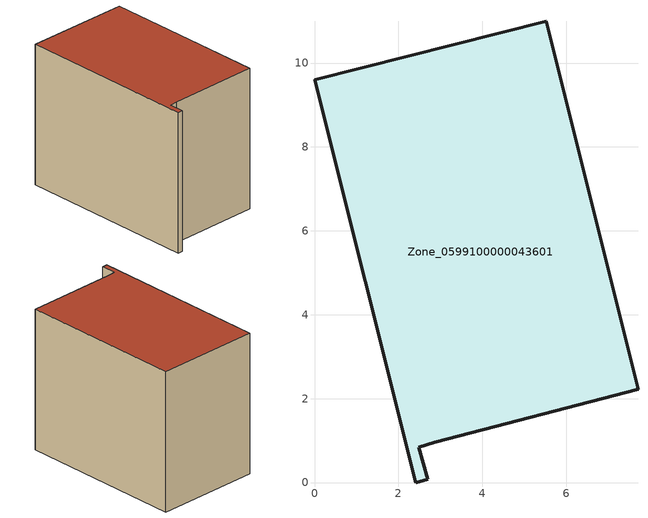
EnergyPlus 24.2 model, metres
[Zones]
Zone_0599100000043601
 floor ground (C_G): 2.86,0.96 2.49,0.84 2.7,0.07 2.41,0 0,9.6 5.52,10.99 7.71,2.22 z0
 wall outside (C_F): 2.49,0.84 2.86,0.96 7.71,2.22 5.52,10.99 0,9.6 2.41,0 2.7,0.07 2.49,0.84 z0:7.67
 roof outside (C_R): 2.7,0.07 2.49,0.84 2.86,0.96 7.71,2.22 5.52,10.99 0,9.6 2.41,0 z7.67
[BUILDING]
Pand.0599100000043601: North Axis=0; Terrain=City; Loads Convergence Tolerance Value=0.04; Temperature Convergence Tolerance Value=0.4; Solar Distribution=FullExterior; Maximum Number of Warmup Days=25; Minimum Number of Warmup Days=1
[Site:Location]
Rotterdam.The.Hague.AP_ZH_NLD Design_Conditions: Latitude=51.96; Longitude=4.45; Time Zone=1; Elevation=-4.5
[SITE:GROUNDTEMPERATURE:BUILDINGSURFACE]
18, 18, 18, 18, 18, 18, 18, 18, 18, 18, 18, 18
[MATERIAL] Thermal Absorptance=0.9; Solar Absorptance=0.7; Visible Absorptance=0.7
Name | Roughness | Thickness | Conductivity | Density | Specific Heat
G.TC.1975-1991 | MediumSmooth | 0.15 | 0.288461 | 540 | 1210
F.TC.1975-1991 | Rough | 0.3 | 0.230769 | 1920 | 840
R.TC.1975-1991 | MediumRough | 0.2 | 0.153846 | 1500 | 1000
[CONSTRUCTION]
C_G: G.TC.1975-1991
C_F: F.TC.1975-1991
C_R: R.TC.1975-1991
[ZONE]
Zone_0599100000043601: Type=1; Multiplier=1; Ceiling Height=Autocalculate; Volume=Autocalculate; Floor Area=autocalculate; Part of Total Floor Area=Yes
[ZONEINFILTRATION:DESIGNFLOWRATE]
Infil_Zone_0599100000043601: Zone or ZoneList or Space or SpaceList=Zone_0599100000043601; Schedule=AlwaysOn; Design Flow Rate Calculation Method=Flow/Area; Flow Rate per Floor Area=0.003; Constant Term Coefficient=1; Temperature Term Coefficient=0; Velocity Term Coefficient=0; Velocity Squared Term Coefficient=0
[HVACTEMPLATE:ZONE:IDEALLOADSAIRSYSTEM]
Zone_0599100000043601: Maximum Heating Supply Air Temperature=50; Minimum Cooling Supply Air Temperature=13; Maximum Heating Supply Air Humidity Ratio=0.0156; Minimum Cooling Supply Air Humidity Ratio=0.0077; Heating Limit=NoLimit; Cooling Limit=NoLimit; Dehumidification Control Type=ConstantSensibleHeatRatio; Cooling Sensible Heat Ratio=0.7; Dehumidification Setpoint=60; Humidification Control Type=None; Humidification Setpoint=30; Outdoor Air Method=None; Outdoor Air Flow Rate per Person=0.00944; Outdoor Air Flow Rate per Zone Floor Area=0; Outdoor Air Flow Rate per Zone=0; Demand Controlled Ventilation Type=None; Outdoor Air Economizer Type=NoEconomizer; Heat Recovery Type=None; Sensible Heat Recovery Effectiveness=0.7; Latent Heat Recovery Effectiveness=0.65
[ZONECONTROL:THERMOSTAT]
ThermostatControl_Zone_0599100000043601: Zone or ZoneList=Zone_0599100000043601; Control Type Schedule=DualSetpointControlType; Control 1=Thermostat_Zone_0599100000043601; Temperature Difference Between Cutout And Setpoint=0
[THERMOSTATSETPOINT:DUALSETPOINT]
Thermostat_Zone_0599100000043601: Heating Setpoint Temperature Schedule=HeatingSetpoint_Zone_0599100000043601; Cooling Setpoint Temperature Schedule=CoolingSetpoint_Zone_0599100000043601
[SCHEDULE:COMPACT]
HeatingSetpoint_Zone_0599100000043601: Through: 12/31, For: AllDays, Until: 24:00, 21
CoolingSetpoint_Zone_0599100000043601: Through: 12/31, For: AllDays, Until: 24:00, 24
DualSetpointControlType: Through: 12/31, For: AllDays, Until: 24:00, 4
AlwaysOn: Through: 12/31, For: AllDays, Until: 24:00, 1
